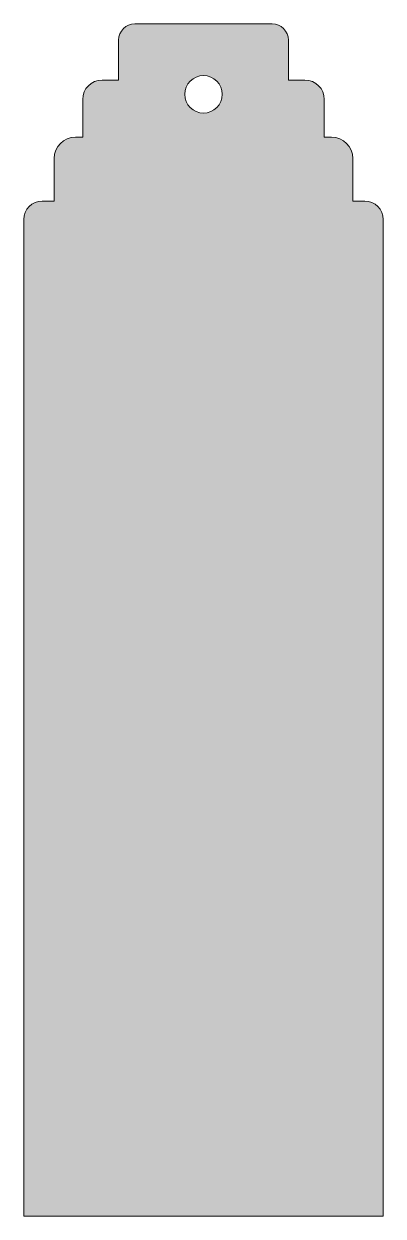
# Model space of a CAD drawing. Header units: centimetres. Extents: x 3.9 to 10, y -19.9 to 0.3.
import ezdxf

# ---------------------------------------------------------------- set-up
doc = ezdxf.new("R2010")
doc.units = ezdxf.units.CM
doc.header["$MEASUREMENT"] = 0
doc.layers.add('Layer 1', color=7, linetype='Continuous')

# ---------------------------------------------------------------- blocks, each defined once
blk = doc.blocks.new('block 2')
at = {"layer": 'Layer 1', "true_color": 0xf1ceac}
h = blk.add_hatch(color=31, dxfattribs=at)
h.dxf.hatch_style = 2
edge = h.paths.add_edge_path()
edge.add_spline(control_points=[(9.716, -2.739), (9.716, -2.739), (9.515, -2.739), (9.515, -2.739), (9.515, -2.739), (9.515, -2.02), (9.515, -2.02), (9.515, -1.819), (9.351, -1.655), (9.15, -1.655), (9.15, -1.655), (9.031, -1.655), (9.031, -1.655), (9.031, -1.655), (9.031, -1.02), (9.031, -1.02), (9.031, -0.839), (8.884, -0.692), (8.703, -0.692), (8.703, -0.692), (8.423, -0.692), (8.423, -0.692), (8.423, -0.692), (8.423, -0.016), (8.423, -0.016), (8.423, 0.135), (8.299, 0.259), (8.148, 0.259), (8.148, 0.259), (5.822, 0.259), (5.822, 0.259), (5.671, 0.259), (5.547, 0.135), (5.547, -0.016), (5.547, -0.016), (5.547, -0.692), (5.547, -0.692), (5.547, -0.692), (5.267, -0.692), (5.267, -0.692), (5.086, -0.692), (4.939, -0.839), (4.939, -1.02), (4.939, -1.02), (4.939, -1.655), (4.939, -1.655), (4.939, -1.655), (4.82, -1.655), (4.82, -1.655), (4.62, -1.655), (4.455, -1.819), (4.455, -2.02), (4.455, -2.02), (4.455, -2.739), (4.455, -2.739), (4.455, -2.739), (4.254, -2.739), (4.254, -2.739), (4.082, -2.739), (3.943, -2.879), (3.943, -3.051), (3.943, -3.051), (3.943, -19.91), (3.943, -19.91), (3.943, -19.91), (10.027, -19.91), (10.027, -19.91), (10.027, -19.91), (10.027, -3.051), (10.027, -3.051), (10.027, -2.879), (9.888, -2.739), (9.716, -2.739)], knot_values=[0, 0, 0, 0, 1, 1, 1, 2, 2, 2, 3, 3, 3, 4, 4, 4, 5, 5, 5, 6, 6, 6, 7, 7, 7, 8, 8, 8, 9, 9, 9, 10, 10, 10, 11, 11, 11, 12, 12, 12, 13, 13, 13, 14, 14, 14, 15, 15, 15, 16, 16, 16, 17, 17, 17, 18, 18, 18, 19, 19, 19, 20, 20, 20, 21, 21, 21, 22, 22, 22, 23, 23, 23, 24, 24, 24, 24], degree=3, periodic=1)
edge = h.paths.add_edge_path()
edge.add_spline(control_points=[(7.302, -0.933), (7.302, -1.108), (7.16, -1.25), (6.985, -1.25), (6.81, -1.25), (6.668, -1.108), (6.668, -0.933), (6.668, -0.758), (6.81, -0.616), (6.985, -0.616), (7.16, -0.616), (7.302, -0.758), (7.302, -0.933)], knot_values=[0, 0, 0, 0, 1, 1, 1, 2, 2, 2, 3, 3, 3, 4, 4, 4, 4], degree=3, periodic=1)
at = {"layer": 'Layer 1', "lineweight": 0}
for points, knots in [([(9.716, -2.739), (9.716, -2.739), (9.515, -2.739), (9.515, -2.739), (9.515, -2.739), (9.515, -2.02), (9.515, -2.02), (9.515, -1.819), (9.351, -1.655), (9.15, -1.655), (9.15, -1.655), (9.031, -1.655), (9.031, -1.655), (9.031, -1.655), (9.031, -1.02), (9.031, -1.02), (9.031, -0.839), (8.884, -0.692), (8.703, -0.692), (8.703, -0.692), (8.423, -0.692), (8.423, -0.692), (8.423, -0.692), (8.423, -0.016), (8.423, -0.016), (8.423, 0.135), (8.299, 0.259), (8.148, 0.259), (8.148, 0.259), (5.822, 0.259), (5.822, 0.259), (5.671, 0.259), (5.547, 0.135), (5.547, -0.016), (5.547, -0.016), (5.547, -0.692), (5.547, -0.692), (5.547, -0.692), (5.267, -0.692), (5.267, -0.692), (5.086, -0.692), (4.939, -0.839), (4.939, -1.02), (4.939, -1.02), (4.939, -1.655), (4.939, -1.655), (4.939, -1.655), (4.82, -1.655), (4.82, -1.655), (4.62, -1.655), (4.455, -1.819), (4.455, -2.02), (4.455, -2.02), (4.455, -2.739), (4.455, -2.739), (4.455, -2.739), (4.254, -2.739), (4.254, -2.739), (4.082, -2.739), (3.943, -2.879), (3.943, -3.051), (3.943, -3.051), (3.943, -19.91), (3.943, -19.91), (3.943, -19.91), (10.027, -19.91), (10.027, -19.91), (10.027, -19.91), (10.027, -3.051), (10.027, -3.051), (10.027, -2.879), (9.888, -2.739), (9.716, -2.739)], [0, 0, 0, 0, 1, 1, 1, 2, 2, 2, 3, 3, 3, 4, 4, 4, 5, 5, 5, 6, 6, 6, 7, 7, 7, 8, 8, 8, 9, 9, 9, 10, 10, 10, 11, 11, 11, 12, 12, 12, 13, 13, 13, 14, 14, 14, 15, 15, 15, 16, 16, 16, 17, 17, 17, 18, 18, 18, 19, 19, 19, 20, 20, 20, 21, 21, 21, 22, 22, 22, 23, 23, 23, 24, 24, 24, 24]), ([(7.302, -0.933), (7.302, -1.108), (7.16, -1.25), (6.985, -1.25), (6.81, -1.25), (6.668, -1.108), (6.668, -0.933), (6.668, -0.758), (6.81, -0.616), (6.985, -0.616), (7.16, -0.616), (7.302, -0.758), (7.302, -0.933)], [0, 0, 0, 0, 1, 1, 1, 2, 2, 2, 3, 3, 3, 4, 4, 4, 4])]:
    blk.add_open_spline(points, degree=3, knots=knots, dxfattribs=at)

msp = doc.modelspace()

# ---------------------------------------------------------------- block references
at = {"layer": 'Layer 1'}
msp.add_blockref('block 2', (0, 0), dxfattribs=at)

doc.saveas('drawing.dxf')
